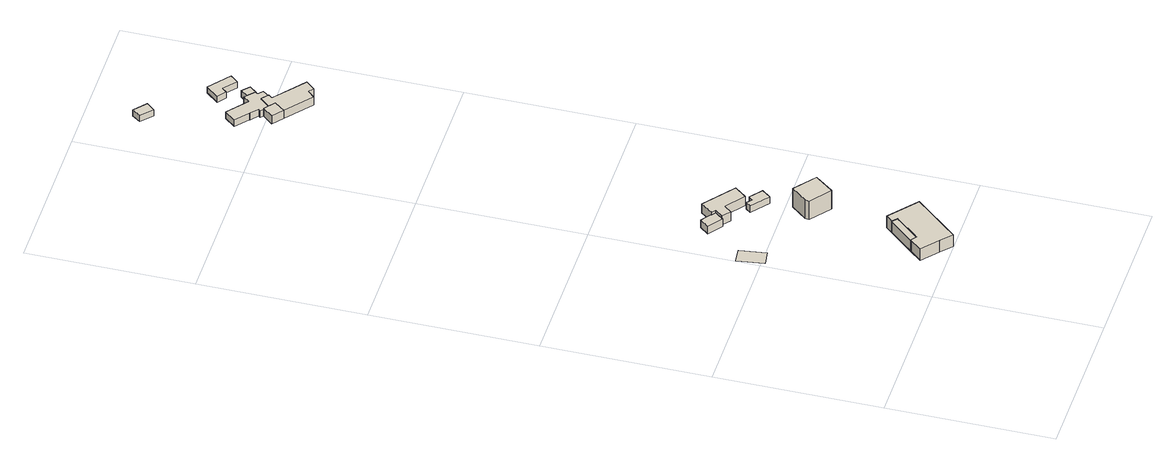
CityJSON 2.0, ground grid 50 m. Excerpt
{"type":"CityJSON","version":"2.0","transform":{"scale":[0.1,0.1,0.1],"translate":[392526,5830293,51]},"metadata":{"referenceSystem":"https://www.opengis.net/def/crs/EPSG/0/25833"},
"CityObjects":{
"building1":{"type":"Building","attributes":{"Gemeindeschluessel":"11000003","BezugspunktDach":"2200","function":"31001_2000","measuredHeight":0.024,"storeysAboveGround":1},"address":[{"country":"Germany","locality":"Berlin","thoroughfareNumber":"12 (1)","thoroughfareName":"Straße 123"}],"geometry":[{"type":"MultiSurface","lod":"1","boundaries":[[[0,1,2,3]]]}]},
"building2":{"type":"Building","attributes":{"Gemeindeschluessel":"11000003","BezugspunktDach":"2200","function":"51009_1610","measuredHeight":4.2,"storeysAboveGround":0},"address":[{"country":"Germany","locality":"Berlin"}],"geometry":[{"type":"Solid","lod":"1","boundaries":[[[[4,5,6,7]],[[8,9,10,11]],[[8,11,7,6]],[[9,8,6,5]],[[10,9,5,4]],[[11,10,4,7]]]]}]},
"building3":{"type":"Building","attributes":{"Gemeindeschluessel":"11000003","BezugspunktDach":"2200","function":"31001_1010","measuredHeight":4.84,"storeysAboveGround":1},"address":[{"country":"Germany","locality":"Berlin","thoroughfareNumber":"114","thoroughfareName":"Straße 124"}],"geometry":[{"type":"Solid","lod":"1","boundaries":[[[[12,13,14,15,16,17,18,19,20,21]],[[11,10,9,8,22,23,24,25,26,27]],[[11,27,21,20]],[[10,11,20,19]],[[9,10,19,18]],[[8,9,18,17]],[[22,8,17,16]],[[23,22,16,15]],[[24,23,15,14]],[[25,24,14,13]],[[26,25,13,12]],[[27,26,12,21]]]]}]},
"building4":{"type":"Building","attributes":{"Gemeindeschluessel":"11000003","BezugspunktDach":"2200","function":"51009_1610","measuredHeight":2.79,"storeysAboveGround":0},"address":[{"country":"Germany","locality":"Berlin"}],"geometry":[{"type":"Solid","lod":"1","boundaries":[[[[28,29,30,31,32,33,34,35]],[[36,37,38,39,40,41,42,43]],[[36,43,35,34]],[[37,36,34,33]],[[38,37,33,32]],[[39,38,32,31]],[[40,39,31,30]],[[41,40,30,29]],[[42,41,29,28]],[[43,42,28,35]]]]}]},
"building5":{"type":"Building","attributes":{"Gemeindeschluessel":"11000003","BezugspunktDach":"2200","function":"31001_1010","measuredHeight":3.99,"storeysAboveGround":1},"address":[{"country":"Germany","locality":"Berlin","thoroughfareNumber":"84M","thoroughfareName":"Schillingweg"}],"geometry":[{"type":"Solid","lod":"1","boundaries":[[[[44,45,46,47,48,49,50,51,52,53]],[[54,55,56,57,58,59,60,61,62,63]],[[54,63,53,52]],[[55,54,52,51]],[[56,55,51,50]],[[57,56,50,49]],[[58,57,49,48]],[[59,58,48,47]],[[60,59,47,46]],[[61,60,46,45]],[[62,61,45,44]],[[63,62,44,53]]]]}]},
"building6":{"type":"Building","attributes":{"Gemeindeschluessel":"11000003","BezugspunktDach":"2200","function":"31001_1010","measuredHeight":6.7,"storeysAboveGround":1},"address":[{"country":"Germany","locality":"Berlin","thoroughfareNumber":"12","thoroughfareName":"Straße 123"}],"geometry":[{"type":"Solid","lod":"1","boundaries":[[[[64,65,66,67,68]],[[69,70,71,72,73]],[[69,73,68,67]],[[70,69,67,66]],[[71,70,66,65]],[[72,71,65,64]],[[73,72,64,68]]]]}]},
"building7":{"type":"Building","attributes":{"Gemeindeschluessel":"11000003","BezugspunktDach":"2200","function":"31001_2000","measuredHeight":2.48,"storeysAboveGround":1},"address":[{"country":"Germany","locality":"Berlin","thoroughfareNumber":"84M (1)","thoroughfareName":"Schillingweg"}],"geometry":[{"type":"Solid","lod":"1","boundaries":[[[[74,75,76,77,78,79]],[[80,81,82,83,84,85]],[[80,85,79,78]],[[81,80,78,77]],[[82,81,77,76]],[[83,82,76,75]],[[84,83,75,74]],[[85,84,74,79]]]]}]},
"building8":{"type":"Building","attributes":{"Gemeindeschluessel":"11000003","BezugspunktDach":"2200","function":"51009_1610","measuredHeight":2.98,"storeysAboveGround":0},"address":[{"country":"Germany","locality":"Berlin"}],"geometry":[{"type":"Solid","lod":"1","boundaries":[[[[86,87,88,89,90]],[[91,92,93,94,95]],[[91,95,90,89]],[[92,91,89,88]],[[93,92,88,87]],[[94,93,87,86]],[[95,94,86,90]]]]}]},
"building9":{"type":"Building","attributes":{"Gemeindeschluessel":"11000003","BezugspunktDach":"2200","function":"51009_1610","measuredHeight":2.49,"storeysAboveGround":0},"address":[{"country":"Germany","locality":"Berlin"}],"geometry":[{"type":"Solid","lod":"1","boundaries":[[[[96,97,98,99]],[[100,101,102,103]],[[100,103,99,98]],[[101,100,98,97]],[[102,101,97,96]],[[103,102,96,99]]]]}]},
"building10":{"type":"Building","attributes":{"Gemeindeschluessel":"11000003","BezugspunktDach":"2200","function":"31001_2723","measuredHeight":2.48,"storeysAboveGround":1},"address":[{"country":"Germany","locality":"Berlin","thoroughfareNumber":"84E (1)","thoroughfareName":"Schillingweg"}],"geometry":[{"type":"Solid","lod":"1","boundaries":[[[[104,105,106,107,108,109,110,111,112,113,114,115,116,117,118,119,120]],[[121,122,123,124,125,126,127,128,129,130,131,132,133,134,135,136,137]],[[121,137,120,119]],[[122,121,119,118]],[[123,122,118,117]],[[124,123,117,116]],[[125,124,116,115]],[[126,125,115,114]],[[127,126,114,113]],[[128,127,113,112]],[[129,128,112,111]],[[130,129,111,110]],[[131,130,110,109]],[[132,131,109,108]],[[133,132,108,107]],[[134,133,107,106]],[[135,134,106,105]],[[136,135,105,104]],[[137,136,104,120]]]]}]},
"building11":{"type":"Building","attributes":{"Gemeindeschluessel":"11000003","BezugspunktDach":"2200","function":"31001_1010","measuredHeight":2.91,"storeysAboveGround":1},"address":[{"country":"Germany","locality":"Berlin","thoroughfareNumber":"84E","thoroughfareName":"Schillingweg"}],"geometry":[{"type":"Solid","lod":"1","boundaries":[[[[138,139,140,141,142,143,144,145,88,87,86]],[[93,92,146,147,148,149,150,151,152,153,94]],[[93,94,86,87]],[[92,93,87,88]],[[146,92,88,145]],[[147,146,145,144]],[[148,147,144,143]],[[149,148,143,142]],[[150,149,142,141]],[[151,150,141,140]],[[152,151,140,139]],[[153,152,139,138]],[[94,153,138,86]]]]}]},
"building12":{"type":"Building","attributes":{"Gemeindeschluessel":"11000003","BezugspunktDach":"2200","function":"51009_1610","measuredHeight":2.36,"storeysAboveGround":0},"address":[{"country":"Germany","locality":"Berlin"}],"geometry":[{"type":"Solid","lod":"1","boundaries":[[[[154,155,156,157]],[[158,159,160,161]],[[158,161,157,156]],[[159,158,156,155]],[[160,159,155,154]],[[161,160,154,157]]]]}]},
"building13":{"type":"Building","attributes":{"Gemeindeschluessel":"11000003","BezugspunktDach":"2200","function":"31001_2463","measuredHeight":2.2,"storeysAboveGround":1},"address":[{"country":"Germany","locality":"Berlin","thoroughfareNumber":"84D (1)","thoroughfareName":"Schillingweg"}],"geometry":[{"type":"Solid","lod":"1","boundaries":[[[[162,163,164,165,166,167]],[[168,169,170,171,172,173]],[[168,173,167,166]],[[169,168,166,165]],[[170,169,165,164]],[[171,170,164,163]],[[172,171,163,162]],[[173,172,162,167]]]]}]}
},
"vertices":[
[15,489,0],[61,496,0],[50,578,0],[4,572,0],
[192,99,40],[255,172,40],[240,185,40],[176,111,40],[240,185,0],[255,172,0],[192,99,0],[176,111,0],
[194,32,42],[228,3,42],[341,133,42],[306,162,42],[256,204,42],[240,185,42],[255,172,42],[192,99,42],[176,111,42],[145,75,42],[256,204,0],[306,162,0],[341,133,0],[228,3,0],[194,32,0],[145,75,0],
[136,647,29],[139,650,29],[138,650,29],[156,673,29],[145,681,29],[146,682,29],[115,705,29],[94,678,29],[115,705,2],[146,682,2],[145,681,2],[156,673,2],[138,650,2],[139,650,2],[136,647,2],[94,678,2],
[139,650,37],[163,631,37],[181,653,37],[237,609,37],[266,645,37],[174,718,37],[146,682,37],[145,681,37],[156,673,37],[138,650,37],[156,673,4],[145,681,4],[146,682,4],[174,718,4],[266,645,4],[237,609,4],[181,653,4],[163,631,4],[139,650,4],[138,650,4],
[292,374,68],[336,430,68],[271,481,68],[232,434,68],[230,421,68],[232,434,1],[271,481,1],[336,430,1],[292,374,1],[230,421,1],
[264,546,29],[284,572,29],[248,601,29],[238,589,29],[222,602,29],[211,588,29],[222,602,5],[238,589,5],[248,601,5],[284,572,5],[264,546,5],[211,588,5],
[254,1954,33],[279,1986,33],[262,2000,33],[248,2011,33],[222,1981,33],[248,2011,4],[262,2000,4],[279,1986,4],[254,1954,4],[222,1981,4],
[160,2306,32],[181,2330,32],[144,2362,32],[125,2337,32],[144,2362,10],[181,2330,10],[160,2306,10],[125,2337,10],
[221,2045,29],[222,2043,29],[244,2024,29],[239,2018,29],[248,2011,29],[262,2000,29],[288,2029,29],[307,2013,29],[323,2033,29],[308,2046,29],[314,2053,29],[292,2073,29],[284,2079,29],[269,2061,29],[223,2099,29],[209,2110,29],[182,2078,29],[209,2110,5],[223,2099,5],[269,2061,5],[284,2079,5],[292,2073,5],[314,2053,5],[308,2046,5],[323,2033,5],[307,2013,5],[288,2029,5],[262,2000,5],[248,2011,5],[239,2018,5],[244,2024,5],[222,2043,5],[221,2045,5],[182,2078,5],
[332,1889,33],[352,1911,33],[367,1899,33],[390,1925,33],[344,1963,33],[298,2002,33],[307,2013,33],[288,2029,33],[288,2029,4],[307,2013,4],[298,2002,4],[344,1963,4],[390,1925,4],[367,1899,4],[352,1911,4],[332,1889,4],
[314,2053,30],[330,2073,30],[308,2093,30],[292,2073,30],[308,2093,7],[330,2073,7],[314,2053,7],[292,2073,7],
[292,2132,29],[305,2147,29],[343,2114,29],[363,2138,29],[300,2189,29],[268,2151,29],[300,2189,7],[363,2138,7],[343,2114,7],[305,2147,7],[292,2132,7],[268,2151,7]
]}
